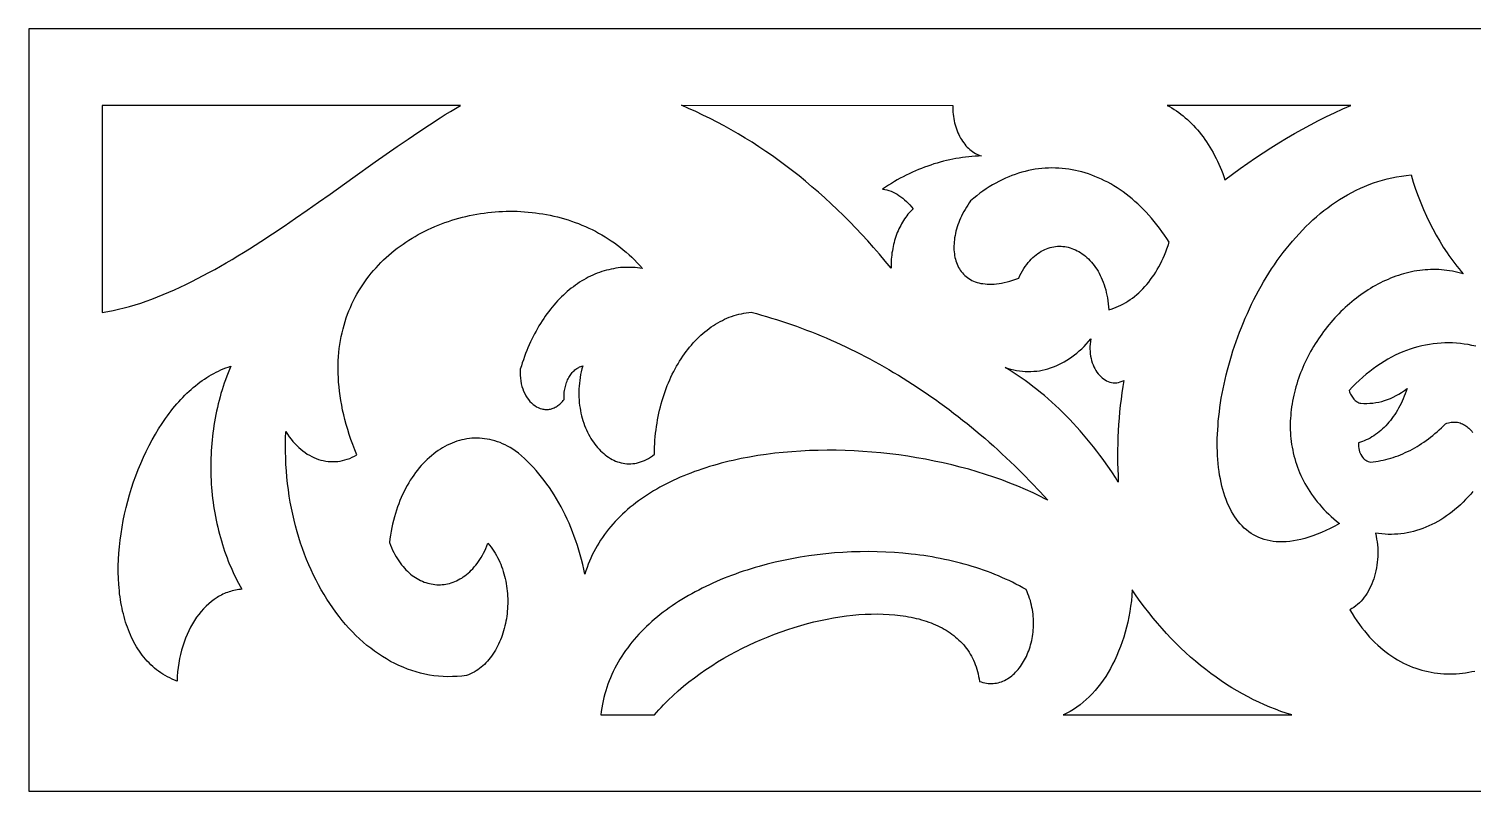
# Model space of a CAD drawing. Extents: x -220 to 220, y -60 to 60.
# Drawn here: x -220 to 7.3, y -60 to 60 of the extents above; entities that cross this region are included whole.
import ezdxf

# ---------------------------------------------------------------- set-up
doc = ezdxf.new("R2010")
doc.units = 0
doc.layers.add('LAYER_1', color=18, linetype='CONTINUOUS')

msp = doc.modelspace()

# ---------------------------------------------------------------- linework, layer by layer
at = {"layer": 'LAYER_1'}
for points in [[(-220, -60), (220, -60), (220, 60), (-220, 60)], [(-208.44, 15.35), (-207.58, 15.49), (-206.73, 15.66), (-205.86, 15.85), (-205, 16.07), (-204.13, 16.3), (-203.25, 16.56), (-202.38, 16.84), (-201.5, 17.14), (-200.61, 17.46), (-199.73, 17.8), (-198.84, 18.16), (-197.94, 18.54), (-197.05, 18.93), (-196.15, 19.35), (-195.25, 19.77), (-194.35, 20.22), (-193.45, 20.68), (-192.55, 21.15), (-191.64, 21.64), (-190.73, 22.14), (-189.82, 22.65), (-188.91, 23.18), (-188, 23.71), (-187.09, 24.26), (-186.18, 24.82), (-185.27, 25.39), (-183.45, 26.55), (-181.62, 27.74), (-179.8, 28.96), (-177.98, 30.2), (-176.17, 31.45), (-174.36, 32.72), (-172.56, 33.99), (-168.98, 36.54), (-165.45, 39.05), (-163.71, 40.28), (-161.98, 41.48), (-160.27, 42.66), (-158.57, 43.81), (-156.89, 44.92), (-155.24, 45.98), (-154.42, 46.5), (-153.6, 47), (-152.79, 47.49), (-151.99, 47.96), (-208.44, 47.96)], [(-117.23, 47.97), (-74.48, 47.96), (-74.48, 47.6), (-74.47, 47.25), (-74.45, 46.9), (-74.42, 46.55), (-74.38, 46.2), (-74.32, 45.87), (-74.26, 45.53), (-74.18, 45.2), (-74.1, 44.88), (-74.01, 44.56), (-73.9, 44.25), (-73.79, 43.95), (-73.67, 43.66), (-73.54, 43.37), (-73.4, 43.09), (-73.25, 42.82), (-73.1, 42.56), (-72.93, 42.31), (-72.76, 42.06), (-72.58, 41.83), (-72.4, 41.61), (-72.2, 41.4), (-72.01, 41.2), (-71.8, 41.01), (-71.59, 40.84), (-71.37, 40.67), (-71.14, 40.53), (-70.91, 40.39), (-70.67, 40.27), (-70.43, 40.16), (-70.19, 40.07), (-69.93, 39.99), (-70.44, 39.97), (-70.95, 39.94), (-71.45, 39.91), (-71.96, 39.86), (-72.46, 39.8), (-72.96, 39.74), (-73.46, 39.66), (-73.97, 39.58), (-74.47, 39.49), (-74.96, 39.38), (-75.46, 39.27), (-75.96, 39.15), (-76.45, 39.02), (-76.95, 38.88), (-77.44, 38.73), (-77.93, 38.57), (-78.42, 38.4), (-78.91, 38.22), (-79.39, 38.04), (-79.88, 37.84), (-80.36, 37.64), (-80.84, 37.42), (-81.32, 37.2), (-81.8, 36.97), (-82.27, 36.73), (-82.74, 36.48), (-83.21, 36.22), (-83.68, 35.95), (-84.15, 35.67), (-84.61, 35.38), (-85.07, 35.09), (-85.53, 34.78), (-85.19, 34.72), (-84.86, 34.64), (-84.53, 34.54), (-84.2, 34.43), (-83.88, 34.29), (-83.57, 34.14), (-83.26, 33.96), (-82.95, 33.77), (-82.65, 33.57), (-82.36, 33.35), (-82.07, 33.11), (-81.79, 32.85), (-81.51, 32.58), (-81.25, 32.29), (-80.99, 31.98), (-80.74, 31.66), (-80.95, 31.46), (-81.15, 31.26), (-81.34, 31.04), (-81.53, 30.82), (-81.71, 30.59), (-81.89, 30.35), (-82.06, 30.1), (-82.22, 29.85), (-82.38, 29.59), (-82.53, 29.33), (-82.68, 29.06), (-82.82, 28.78), (-82.96, 28.5), (-83.08, 28.21), (-83.21, 27.92), (-83.32, 27.62), (-83.43, 27.31), (-83.53, 27.01), (-83.63, 26.69), (-83.71, 26.38), (-83.79, 26.06), (-83.87, 25.73), (-83.94, 25.4), (-83.99, 25.07), (-84.05, 24.74), (-84.09, 24.4), (-84.13, 24.06), (-84.16, 23.72), (-84.18, 23.38), (-84.2, 23.03), (-84.2, 22.68), (-84.2, 22.33), (-85.1, 23.43), (-86.01, 24.51), (-86.94, 25.57), (-87.87, 26.61), (-88.81, 27.63), (-89.76, 28.64), (-90.71, 29.63), (-91.68, 30.6), (-92.66, 31.55), (-93.64, 32.48), (-94.64, 33.39), (-95.64, 34.28), (-96.65, 35.15), (-97.67, 36.01), (-98.69, 36.84), (-99.73, 37.66), (-100.77, 38.46), (-101.82, 39.23), (-102.88, 39.99), (-103.94, 40.72), (-105.01, 41.44), (-106.09, 42.14), (-107.18, 42.81), (-108.27, 43.47), (-109.37, 44.1), (-110.47, 44.72), (-111.58, 45.31), (-112.7, 45.88), (-113.83, 46.44), (-114.95, 46.97), (-116.09, 47.48)], [(-40.7, 47.96), (-40.32, 47.76), (-39.96, 47.55), (-39.59, 47.32), (-39.23, 47.08), (-38.88, 46.83), (-38.53, 46.57), (-38.19, 46.3), (-37.85, 46.02), (-37.51, 45.72), (-37.18, 45.42), (-36.86, 45.1), (-36.54, 44.77), (-36.23, 44.43), (-35.93, 44.09), (-35.63, 43.73), (-35.33, 43.36), (-35.05, 42.98), (-34.77, 42.59), (-34.49, 42.2), (-34.23, 41.79), (-33.97, 41.37), (-33.71, 40.95), (-33.47, 40.52), (-33.23, 40.07), (-33, 39.62), (-32.78, 39.16), (-32.56, 38.7), (-32.35, 38.22), (-32.15, 37.74), (-31.96, 37.25), (-31.78, 36.75), (-31.6, 36.24), (-30.41, 37.13), (-29.22, 38.01), (-28.01, 38.86), (-26.8, 39.69), (-25.59, 40.49), (-24.36, 41.28), (-23.13, 42.05), (-21.89, 42.79), (-20.65, 43.51), (-19.4, 44.22), (-18.14, 44.89), (-16.88, 45.55), (-15.61, 46.19), (-14.34, 46.8), (-13.06, 47.39), (-11.77, 47.96)], [(-64.08, 20.75), (-63.89, 21.15), (-63.69, 21.54), (-63.49, 21.91), (-63.28, 22.26), (-63.06, 22.59), (-62.83, 22.9), (-62.6, 23.2), (-62.36, 23.48), (-62.11, 23.75), (-61.86, 23.99), (-61.61, 24.22), (-61.35, 24.44), (-61.08, 24.64), (-60.82, 24.82), (-60.55, 24.98), (-60.27, 25.13), (-59.99, 25.27), (-59.71, 25.38), (-59.43, 25.49), (-59.15, 25.57), (-58.86, 25.64), (-58.58, 25.7), (-58.29, 25.74), (-58, 25.77), (-57.71, 25.78), (-57.42, 25.77), (-57.13, 25.75), (-56.85, 25.72), (-56.56, 25.67), (-56.28, 25.61), (-55.99, 25.53), (-55.71, 25.44), (-55.44, 25.34), (-55.16, 25.22), (-54.89, 25.08), (-54.62, 24.94), (-54.36, 24.78), (-54.1, 24.61), (-53.84, 24.42), (-53.59, 24.22), (-53.34, 24.01), (-53.1, 23.78), (-52.87, 23.54), (-52.64, 23.29), (-52.42, 23.03), (-52.2, 22.75), (-52, 22.46), (-51.8, 22.16), (-51.6, 21.85), (-51.42, 21.53), (-51.25, 21.19), (-51.08, 20.84), (-50.92, 20.48), (-50.78, 20.11), (-50.64, 19.73), (-50.51, 19.33), (-50.39, 18.93), (-50.29, 18.51), (-50.19, 18.08), (-50.11, 17.64), (-50.04, 17.19), (-49.98, 16.73), (-49.94, 16.26), (-49.9, 15.78), (-49.51, 15.9), (-49.12, 16.03), (-48.73, 16.17), (-48.35, 16.33), (-47.98, 16.51), (-47.6, 16.7), (-47.24, 16.91), (-46.88, 17.13), (-46.52, 17.37), (-46.17, 17.62), (-45.83, 17.89), (-45.49, 18.17), (-45.16, 18.47), (-44.84, 18.78), (-44.52, 19.1), (-44.21, 19.43), (-43.91, 19.78), (-43.61, 20.14), (-43.32, 20.52), (-43.05, 20.9), (-42.77, 21.3), (-42.51, 21.71), (-42.26, 22.13), (-42.01, 22.56), (-41.78, 23.01), (-41.55, 23.46), (-41.33, 23.92), (-41.13, 24.4), (-40.93, 24.88), (-40.74, 25.38), (-40.56, 25.88), (-40.4, 26.4), (-40.77, 26.98), (-41.15, 27.55), (-41.54, 28.11), (-41.93, 28.65), (-42.34, 29.17), (-42.75, 29.69), (-43.16, 30.18), (-43.58, 30.66), (-44.01, 31.13), (-44.45, 31.58), (-44.89, 32.02), (-45.33, 32.45), (-45.79, 32.85), (-46.24, 33.25), (-46.71, 33.62), (-47.17, 33.99), (-47.65, 34.34), (-48.12, 34.67), (-48.6, 34.99), (-49.09, 35.29), (-49.58, 35.58), (-50.07, 35.85), (-50.57, 36.1), (-51.07, 36.35), (-51.57, 36.57), (-52.08, 36.78), (-52.59, 36.98), (-53.1, 37.16), (-53.61, 37.32), (-54.13, 37.47), (-54.65, 37.6), (-55.17, 37.72), (-55.69, 37.82), (-56.21, 37.91), (-56.74, 37.98), (-57.27, 38.03), (-57.79, 38.07), (-58.32, 38.09), (-58.85, 38.1), (-59.38, 38.09), (-59.91, 38.06), (-60.43, 38.02), (-60.96, 37.96), (-61.49, 37.89), (-62.02, 37.8), (-62.54, 37.69), (-63.07, 37.57), (-63.59, 37.43), (-64.12, 37.27), (-64.64, 37.1), (-65.16, 36.91), (-65.67, 36.71), (-66.19, 36.48), (-66.7, 36.25), (-67.21, 35.99), (-67.72, 35.72), (-68.22, 35.43), (-68.72, 35.13), (-69.22, 34.81), (-69.72, 34.47), (-70.21, 34.11), (-70.69, 33.74), (-71.18, 33.35), (-71.66, 32.95), (-71.89, 32.61), (-72.12, 32.27), (-72.34, 31.92), (-72.54, 31.58), (-72.73, 31.24), (-72.92, 30.89), (-73.09, 30.54), (-73.25, 30.2), (-73.4, 29.85), (-73.53, 29.51), (-73.66, 29.16), (-73.77, 28.82), (-73.88, 28.48), (-73.97, 28.14), (-74.05, 27.8), (-74.12, 27.46), (-74.18, 27.13), (-74.22, 26.8), (-74.26, 26.47), (-74.28, 26.15), (-74.3, 25.83), (-74.3, 25.52), (-74.29, 25.21), (-74.27, 24.91), (-74.23, 24.61), (-74.19, 24.31), (-74.13, 24.03), (-74.07, 23.75), (-73.99, 23.47), (-73.9, 23.21), (-73.8, 22.95), (-73.69, 22.7), (-73.57, 22.46), (-73.43, 22.22), (-73.29, 22), (-73.13, 21.78), (-72.96, 21.57), (-72.78, 21.38), (-72.59, 21.19), (-72.39, 21.01), (-72.17, 20.85), (-71.95, 20.69), (-71.71, 20.55), (-71.46, 20.41), (-71.2, 20.3), (-70.93, 20.19), (-70.65, 20.09), (-70.35, 20.01), (-70.05, 19.94), (-69.73, 19.89), (-69.4, 19.85), (-69.06, 19.82), (-68.71, 19.81), (-68.34, 19.81), (-67.97, 19.83), (-67.58, 19.87), (-67.19, 19.92), (-66.78, 19.99), (-66.36, 20.07), (-65.93, 20.17), (-65.48, 20.29), (-65.03, 20.43), (-64.56, 20.58)], [(-13.57, -17.87), (-14.31, -18.28), (-15.02, -18.64), (-15.73, -18.98), (-16.42, -19.29), (-17.09, -19.57), (-17.75, -19.82), (-18.39, -20.03), (-19.02, -20.22), (-19.63, -20.38), (-20.23, -20.51), (-20.82, -20.62), (-21.39, -20.7), (-21.94, -20.75), (-22.48, -20.77), (-23.01, -20.77), (-23.52, -20.74), (-24.02, -20.69), (-24.5, -20.61), (-24.97, -20.51), (-25.42, -20.38), (-25.87, -20.24), (-26.29, -20.06), (-26.7, -19.87), (-27.1, -19.66), (-27.49, -19.42), (-27.86, -19.16), (-28.22, -18.88), (-28.56, -18.58), (-28.89, -18.26), (-29.2, -17.93), (-29.51, -17.57), (-29.79, -17.2), (-30.07, -16.8), (-30.33, -16.39), (-30.58, -15.96), (-30.81, -15.52), (-31.03, -15.06), (-31.24, -14.58), (-31.44, -14.09), (-31.62, -13.59), (-31.79, -13.06), (-31.94, -12.53), (-32.09, -11.98), (-32.22, -11.42), (-32.33, -10.85), (-32.44, -10.26), (-32.53, -9.66), (-32.61, -9.05), (-32.67, -8.43), (-32.73, -7.8), (-32.77, -7.16), (-32.8, -6.51), (-32.81, -5.85), (-32.81, -5.19), (-32.81, -4.51), (-32.78, -3.83), (-32.75, -3.14), (-32.7, -2.44), (-32.65, -1.74), (-32.58, -1.03), (-32.49, -0.31), (-32.4, 0.41), (-32.29, 1.14), (-32.18, 1.87), (-32.05, 2.6), (-31.9, 3.34), (-31.75, 4.08), (-31.59, 4.82), (-31.41, 5.56), (-31.22, 6.31), (-31.02, 7.05), (-30.81, 7.8), (-30.59, 8.55), (-30.35, 9.29), (-30.11, 10.04), (-29.85, 10.79), (-29.58, 11.53), (-29.31, 12.27), (-29.02, 13.01), (-28.71, 13.75), (-28.4, 14.48), (-28.08, 15.21), (-27.75, 15.94), (-27.4, 16.66), (-27.04, 17.37), (-26.68, 18.08), (-26.3, 18.78), (-25.91, 19.48), (-25.52, 20.17), (-25.11, 20.86), (-24.69, 21.53), (-24.26, 22.2), (-23.82, 22.86), (-23.37, 23.51), (-22.91, 24.14), (-22.44, 24.77), (-21.96, 25.39), (-21.46, 26), (-20.96, 26.6), (-20.45, 27.18), (-19.93, 27.76), (-19.4, 28.32), (-18.86, 28.87), (-18.31, 29.4), (-17.75, 29.92), (-17.18, 30.42), (-16.6, 30.92), (-16.01, 31.39), (-15.41, 31.85), (-14.8, 32.29), (-14.19, 32.72), (-13.56, 33.13), (-12.92, 33.52), (-12.28, 33.9), (-11.62, 34.25), (-10.96, 34.59), (-10.28, 34.91), (-9.6, 35.2), (-8.91, 35.48), (-8.21, 35.74), (-7.5, 35.97), (-6.78, 36.19), (-6.06, 36.38), (-5.32, 36.55), (-4.58, 36.7), (-3.82, 36.82), (-3.06, 36.92), (-2.29, 37), (-1.94, 35.87), (-1.57, 34.76), (-1.18, 33.67), (-0.76, 32.6), (-0.32, 31.54), (0.15, 30.51), (0.63, 29.5), (1.14, 28.51), (1.67, 27.54), (2.22, 26.59), (2.79, 25.66), (3.37, 24.76), (3.68, 24.32), (3.98, 23.89), (4.29, 23.46), (4.61, 23.04), (4.93, 22.62), (5.26, 22.21), (5.59, 21.81), (5.92, 21.42), (5.5, 21.54), (5.07, 21.65), (4.64, 21.75), (4.21, 21.84), (3.78, 21.92), (3.35, 21.98), (2.92, 22.03), (2.49, 22.07), (2.06, 22.1), (1.63, 22.12), (1.2, 22.12), (0.78, 22.11), (0.35, 22.09), (-0.08, 22.07), (-0.51, 22.03), (-0.93, 21.97), (-1.36, 21.91), (-1.78, 21.84), (-2.2, 21.76), (-2.62, 21.66), (-3.04, 21.56), (-3.46, 21.45), (-3.87, 21.33), (-4.29, 21.19), (-4.7, 21.05), (-5.11, 20.9), (-5.52, 20.74), (-5.92, 20.57), (-6.32, 20.39), (-6.72, 20.21), (-7.12, 20.01), (-7.51, 19.81), (-7.9, 19.59), (-8.29, 19.37), (-8.68, 19.14), (-9.06, 18.9), (-9.44, 18.66), (-9.81, 18.41), (-10.18, 18.15), (-10.55, 17.88), (-10.91, 17.6), (-11.27, 17.32), (-11.62, 17.03), (-11.97, 16.74), (-12.32, 16.44), (-12.66, 16.13), (-12.99, 15.81), (-13.33, 15.49), (-13.65, 15.16), (-13.97, 14.83), (-14.29, 14.49), (-14.6, 14.14), (-14.91, 13.79), (-15.21, 13.44), (-15.5, 13.08), (-15.79, 12.71), (-16.07, 12.34), (-16.35, 11.96), (-16.62, 11.58), (-16.88, 11.2), (-17.14, 10.81), (-17.39, 10.41), (-17.64, 10.02), (-17.88, 9.61), (-18.11, 9.21), (-18.33, 8.8), (-18.55, 8.38), (-18.76, 7.97), (-18.96, 7.55), (-19.16, 7.13), (-19.34, 6.7), (-19.52, 6.27), (-19.7, 5.84), (-19.86, 5.41), (-20.02, 4.97), (-20.16, 4.53), (-20.3, 4.09), (-20.43, 3.65), (-20.56, 3.2), (-20.67, 2.76), (-20.78, 2.31), (-20.87, 1.86), (-20.96, 1.41), (-21.04, 0.96), (-21.11, 0.5), (-21.16, 0.05), (-21.21, -0.4), (-21.25, -0.86), (-21.28, -1.31), (-21.31, -1.77), (-21.32, -2.23), (-21.32, -2.68), (-21.31, -3.14), (-21.29, -3.59), (-21.26, -4.05), (-21.21, -4.5), (-21.16, -4.95), (-21.1, -5.41), (-21.03, -5.86), (-20.94, -6.31), (-20.84, -6.76), (-20.74, -7.2), (-20.62, -7.65), (-20.49, -8.09), (-20.35, -8.54), (-20.19, -8.98), (-20.03, -9.42), (-19.85, -9.85), (-19.66, -10.29), (-19.45, -10.72), (-19.24, -11.15), (-19.01, -11.57), (-18.77, -11.99), (-18.52, -12.41), (-18.25, -12.83), (-17.98, -13.24), (-17.68, -13.65), (-17.38, -14.06), (-17.06, -14.46), (-16.73, -14.85), (-16.38, -15.25), (-16.02, -15.64), (-15.65, -16.02), (-15.26, -16.4), (-14.86, -16.78), (-14.45, -17.15), (-14.02, -17.51)], [(-179.53, -3.41), (-179.26, -3.82), (-178.99, -4.22), (-178.7, -4.59), (-178.41, -4.95), (-178.11, -5.28), (-177.8, -5.6), (-177.48, -5.91), (-177.16, -6.19), (-176.83, -6.45), (-176.49, -6.7), (-176.15, -6.93), (-175.8, -7.13), (-175.45, -7.32), (-175.09, -7.49), (-174.73, -7.64), (-174.36, -7.77), (-173.99, -7.88), (-173.62, -7.97), (-173.24, -8.04), (-172.87, -8.09), (-172.49, -8.12), (-172.11, -8.13), (-171.73, -8.12), (-171.35, -8.09), (-170.97, -8.04), (-170.59, -7.96), (-170.21, -7.87), (-169.84, -7.75), (-169.46, -7.61), (-169.09, -7.45), (-168.72, -7.27), (-168.35, -7.07), (-168.68, -6.25), (-168.98, -5.44), (-169.27, -4.64), (-169.54, -3.85), (-169.78, -3.06), (-170.01, -2.29), (-170.22, -1.52), (-170.41, -0.75), (-170.58, 0), (-170.73, 0.75), (-170.86, 1.49), (-170.97, 2.22), (-171.07, 2.94), (-171.15, 3.65), (-171.21, 4.36), (-171.25, 5.05), (-171.28, 5.74), (-171.29, 6.42), (-171.28, 7.1), (-171.26, 7.76), (-171.22, 8.42), (-171.17, 9.06), (-171.1, 9.7), (-171.01, 10.33), (-170.91, 10.96), (-170.79, 11.57), (-170.66, 12.17), (-170.52, 12.77), (-170.36, 13.36), (-170.18, 13.94), (-170, 14.51), (-169.8, 15.07), (-169.58, 15.62), (-169.36, 16.16), (-169.12, 16.7), (-168.86, 17.22), (-168.6, 17.74), (-168.32, 18.25), (-168.03, 18.75), (-167.73, 19.23), (-167.42, 19.72), (-167.1, 20.19), (-166.76, 20.65), (-166.42, 21.1), (-166.06, 21.54), (-165.7, 21.98), (-165.32, 22.4), (-164.94, 22.82), (-164.54, 23.22), (-164.14, 23.62), (-163.73, 24.01), (-163.31, 24.38), (-162.88, 24.75), (-162.44, 25.11), (-161.99, 25.46), (-161.54, 25.8), (-161.07, 26.13), (-160.6, 26.44), (-160.13, 26.75), (-159.64, 27.05), (-159.15, 27.34), (-158.66, 27.62), (-158.15, 27.89), (-157.65, 28.15), (-157.13, 28.4), (-156.61, 28.64), (-156.08, 28.87), (-155.55, 29.09), (-155.02, 29.3), (-154.48, 29.5), (-153.93, 29.69), (-153.39, 29.87), (-152.83, 30.03), (-152.28, 30.19), (-151.72, 30.34), (-151.15, 30.48), (-150.59, 30.6), (-150.02, 30.72), (-149.45, 30.82), (-148.88, 30.92), (-148.3, 31), (-147.73, 31.08), (-147.15, 31.14), (-146.57, 31.19), (-145.99, 31.23), (-145.41, 31.26), (-144.82, 31.28), (-144.24, 31.29), (-143.66, 31.29), (-143.08, 31.28), (-142.5, 31.25), (-141.91, 31.22), (-141.33, 31.17), (-140.75, 31.11), (-140.18, 31.04), (-139.6, 30.96), (-139.02, 30.87), (-138.45, 30.77), (-137.88, 30.66), (-137.31, 30.53), (-136.75, 30.4), (-136.18, 30.25), (-135.63, 30.09), (-135.07, 29.92), (-134.52, 29.74), (-133.97, 29.54), (-133.42, 29.34), (-132.88, 29.12), (-132.35, 28.89), (-131.82, 28.65), (-131.29, 28.4), (-130.77, 28.14), (-130.26, 27.86), (-129.75, 27.57), (-129.25, 27.27), (-128.75, 26.96), (-128.26, 26.64), (-127.78, 26.3), (-127.3, 25.96), (-126.83, 25.6), (-126.37, 25.23), (-125.92, 24.84), (-125.47, 24.45), (-125.03, 24.04), (-124.6, 23.62), (-124.18, 23.18), (-123.77, 22.74), (-123.36, 22.28), (-123.75, 22.34), (-124.13, 22.39), (-124.52, 22.42), (-124.9, 22.45), (-125.28, 22.46), (-125.66, 22.46), (-126.04, 22.46), (-126.42, 22.44), (-126.8, 22.41), (-127.17, 22.36), (-127.55, 22.31), (-127.92, 22.25), (-128.29, 22.18), (-128.66, 22.09), (-129.03, 22), (-129.39, 21.9), (-129.76, 21.78), (-130.12, 21.66), (-130.48, 21.52), (-130.83, 21.38), (-131.19, 21.23), (-131.54, 21.06), (-131.88, 20.89), (-132.23, 20.7), (-132.57, 20.51), (-132.91, 20.31), (-133.25, 20.1), (-133.58, 19.88), (-133.91, 19.65), (-134.24, 19.41), (-134.56, 19.16), (-134.88, 18.9), (-135.2, 18.64), (-135.51, 18.36), (-135.81, 18.08), (-136.12, 17.79), (-136.42, 17.49), (-136.71, 17.18), (-137, 16.86), (-137.29, 16.53), (-137.57, 16.2), (-137.85, 15.86), (-138.12, 15.51), (-138.39, 15.15), (-138.66, 14.78), (-138.91, 14.41), (-139.17, 14.03), (-139.41, 13.64), (-139.66, 13.24), (-139.89, 12.84), (-140.12, 12.43), (-140.35, 12.01), (-140.57, 11.58), (-140.78, 11.15), (-140.99, 10.71), (-141.2, 10.26), (-141.39, 9.81), (-141.58, 9.35), (-141.77, 8.88), (-141.94, 8.4), (-142.11, 7.92), (-142.28, 7.44), (-142.43, 6.94), (-142.59, 6.44), (-142.61, 5.95), (-142.6, 5.48), (-142.57, 5.01), (-142.52, 4.57), (-142.44, 4.14), (-142.33, 3.72), (-142.21, 3.32), (-142.07, 2.95), (-141.9, 2.59), (-141.72, 2.25), (-141.52, 1.93), (-141.31, 1.64), (-141.08, 1.36), (-140.84, 1.12), (-140.59, 0.89), (-140.33, 0.69), (-140.06, 0.52), (-139.78, 0.37), (-139.49, 0.26), (-139.2, 0.17), (-139.05, 0.13), (-138.9, 0.11), (-138.75, 0.09), (-138.6, 0.08), (-138.45, 0.07), (-138.3, 0.08), (-138.15, 0.09), (-138, 0.11), (-137.85, 0.14), (-137.7, 0.18), (-137.55, 0.23), (-137.4, 0.28), (-137.25, 0.35), (-137.1, 0.42), (-136.95, 0.5), (-136.81, 0.59), (-136.66, 0.69), (-136.52, 0.8), (-136.38, 0.91), (-136.24, 1.04), (-136.1, 1.18), (-135.96, 1.32), (-135.83, 1.48), (-135.7, 1.65), (-135.71, 1.89), (-135.71, 2.12), (-135.7, 2.36), (-135.69, 2.59), (-135.67, 2.82), (-135.64, 3.05), (-135.6, 3.28), (-135.55, 3.5), (-135.5, 3.71), (-135.44, 3.93), (-135.38, 4.14), (-135.31, 4.34), (-135.23, 4.54), (-135.15, 4.73), (-135.06, 4.92), (-134.96, 5.1), (-134.86, 5.27), (-134.75, 5.44), (-134.64, 5.6), (-134.52, 5.76), (-134.4, 5.9), (-134.27, 6.04), (-134.13, 6.18), (-134, 6.3), (-133.86, 6.41), (-133.71, 6.52), (-133.56, 6.61), (-133.4, 6.7), (-133.25, 6.78), (-133.08, 6.84), (-132.92, 6.9), (-132.75, 6.95), (-132.88, 6.49), (-132.99, 6.03), (-133.09, 5.57), (-133.17, 5.12), (-133.24, 4.66), (-133.29, 4.21), (-133.33, 3.77), (-133.36, 3.32), (-133.37, 2.88), (-133.37, 2.44), (-133.36, 2.01), (-133.34, 1.58), (-133.3, 1.15), (-133.25, 0.73), (-133.19, 0.31), (-133.12, -0.1), (-133.04, -0.5), (-132.95, -0.9), (-132.84, -1.29), (-132.73, -1.67), (-132.6, -2.05), (-132.47, -2.42), (-132.33, -2.79), (-132.17, -3.14), (-132.01, -3.49), (-131.84, -3.82), (-131.66, -4.15), (-131.48, -4.47), (-131.28, -4.78), (-131.08, -5.08), (-130.87, -5.37), (-130.65, -5.64), (-130.43, -5.91), (-130.19, -6.17), (-129.96, -6.41), (-129.71, -6.64), (-129.46, -6.86), (-129.21, -7.07), (-128.95, -7.26), (-128.68, -7.45), (-128.41, -7.61), (-128.14, -7.77), (-127.86, -7.91), (-127.58, -8.03), (-127.29, -8.14), (-127, -8.23), (-126.7, -8.31), (-126.41, -8.38), (-126.11, -8.42), (-125.81, -8.45), (-125.5, -8.47), (-125.2, -8.46), (-124.89, -8.44), (-124.58, -8.4), (-124.27, -8.35), (-123.96, -8.27), (-123.65, -8.18), (-123.34, -8.06), (-123.02, -7.93), (-122.71, -7.78), (-122.4, -7.61), (-122.09, -7.41), (-121.78, -7.2), (-121.47, -6.96), (-121.46, -6.41), (-121.45, -5.85), (-121.42, -5.3), (-121.38, -4.75), (-121.34, -4.21), (-121.28, -3.67), (-121.22, -3.13), (-121.15, -2.6), (-121.06, -2.08), (-120.97, -1.55), (-120.88, -1.04), (-120.77, -0.52), (-120.65, -0.02), (-120.53, 0.49), (-120.4, 0.98), (-120.26, 1.48), (-120.11, 1.96), (-119.95, 2.44), (-119.79, 2.91), (-119.62, 3.38), (-119.44, 3.84), (-119.25, 4.3), (-119.06, 4.75), (-118.86, 5.19), (-118.65, 5.62), (-118.43, 6.05), (-118.21, 6.47), (-117.98, 6.88), (-117.75, 7.29), (-117.51, 7.68), (-117.26, 8.07), (-117.01, 8.45), (-116.75, 8.82), (-116.48, 9.19), (-116.21, 9.54), (-115.93, 9.89), (-115.65, 10.23), (-115.36, 10.56), (-115.06, 10.88), (-114.76, 11.19), (-114.45, 11.49), (-114.14, 11.78), (-113.83, 12.06), (-113.51, 12.33), (-113.18, 12.59), (-112.85, 12.84), (-112.51, 13.08), (-112.17, 13.31), (-111.83, 13.52), (-111.48, 13.73), (-111.13, 13.93), (-110.77, 14.11), (-110.41, 14.28), (-110.05, 14.45), (-109.68, 14.59), (-109.31, 14.73), (-108.93, 14.86), (-108.55, 14.97), (-108.17, 15.07), (-107.78, 15.16), (-107.4, 15.23), (-107, 15.29), (-106.61, 15.34), (-106.21, 15.38), (-105.41, 15.17), (-104.62, 14.95), (-103.82, 14.72), (-103.03, 14.48), (-102.23, 14.24), (-101.44, 13.98), (-100.66, 13.72), (-99.87, 13.45), (-99.08, 13.18), (-98.3, 12.89), (-97.52, 12.59), (-96.74, 12.29), (-95.96, 11.98), (-95.18, 11.66), (-94.41, 11.34), (-93.64, 11), (-92.87, 10.66), (-92.1, 10.31), (-91.33, 9.95), (-90.57, 9.58), (-89.8, 9.21), (-89.04, 8.82), (-88.29, 8.43), (-87.53, 8.03), (-86.78, 7.63), (-86.03, 7.21), (-85.28, 6.79), (-84.53, 6.36), (-83.79, 5.92), (-83.05, 5.47), (-82.31, 5.02), (-81.57, 4.56), (-80.84, 4.09), (-80.1, 3.61), (-79.38, 3.13), (-78.65, 2.63), (-77.92, 2.13), (-77.2, 1.63), (-76.49, 1.11), (-75.77, 0.59), (-75.06, 0.06), (-74.35, -0.48), (-73.64, -1.03), (-72.93, -1.58), (-72.23, -2.14), (-71.53, -2.71), (-70.84, -3.29), (-70.14, -3.87), (-69.45, -4.46), (-68.77, -5.06), (-68.08, -5.66), (-67.4, -6.28), (-66.73, -6.9), (-66.05, -7.53), (-65.38, -8.16), (-64.71, -8.8), (-63.39, -10.11), (-62.07, -11.44), (-60.77, -12.81), (-59.49, -14.2), (-60.06, -13.91), (-60.64, -13.62), (-61.81, -13.06), (-63.01, -12.52), (-64.23, -12), (-65.47, -11.5), (-66.73, -11.02), (-68.01, -10.57), (-69.31, -10.14), (-70.62, -9.73), (-71.95, -9.34), (-73.29, -8.98), (-74.64, -8.64), (-76.01, -8.32), (-77.39, -8.03), (-78.77, -7.75), (-80.17, -7.51), (-81.57, -7.28), (-82.97, -7.08), (-84.38, -6.9), (-85.79, -6.75), (-87.21, -6.62), (-88.62, -6.51), (-90.03, -6.43), (-91.45, -6.37), (-92.85, -6.34), (-94.26, -6.33), (-95.66, -6.35), (-97.05, -6.39), (-98.43, -6.46), (-99.81, -6.56), (-101.17, -6.67), (-102.52, -6.82), (-103.86, -6.99), (-105.19, -7.18), (-106.5, -7.41), (-107.8, -7.65), (-109.07, -7.93), (-109.7, -8.08), (-110.33, -8.23), (-110.95, -8.39), (-111.57, -8.56), (-112.18, -8.73), (-112.78, -8.91), (-113.38, -9.1), (-113.98, -9.29), (-114.56, -9.5), (-115.15, -9.7), (-115.72, -9.92), (-116.29, -10.14), (-116.85, -10.37), (-117.41, -10.6), (-117.96, -10.84), (-118.5, -11.09), (-119.04, -11.35), (-119.56, -11.61), (-120.08, -11.88), (-120.6, -12.16), (-121.1, -12.44), (-121.6, -12.73), (-122.09, -13.03), (-122.57, -13.33), (-123.04, -13.65), (-123.51, -13.97), (-123.96, -14.29), (-124.41, -14.62), (-124.84, -14.96), (-125.27, -15.31), (-125.69, -15.67), (-126.1, -16.03), (-126.5, -16.4), (-126.89, -16.77), (-127.27, -17.16), (-127.64, -17.55), (-128, -17.95), (-128.35, -18.35), (-128.69, -18.76), (-129.02, -19.18), (-129.34, -19.61), (-129.65, -20.05), (-129.94, -20.49), (-130.23, -20.94), (-130.5, -21.39), (-130.76, -21.86), (-131.01, -22.33), (-131.25, -22.81), (-131.48, -23.3), (-131.69, -23.79), (-131.89, -24.29), (-132.08, -24.8), (-132.26, -25.32), (-132.43, -25.84), (-132.59, -25.07), (-132.76, -24.31), (-132.95, -23.55), (-133.15, -22.8), (-133.37, -22.07), (-133.59, -21.34), (-133.83, -20.62), (-134.09, -19.9), (-134.35, -19.2), (-134.63, -18.51), (-134.91, -17.83), (-135.21, -17.16), (-135.52, -16.5), (-135.85, -15.85), (-136.18, -15.22), (-136.52, -14.59), (-136.88, -13.98), (-137.24, -13.38), (-137.62, -12.79), (-138.01, -12.21), (-138.4, -11.65), (-138.81, -11.1), (-139.23, -10.57), (-139.65, -10.05), (-140.09, -9.54), (-140.54, -9.05), (-140.99, -8.57), (-141.45, -8.11), (-141.93, -7.66), (-142.41, -7.23), (-142.9, -6.82), (-143.4, -6.42), (-143.79, -6.16), (-144.19, -5.92), (-144.59, -5.7), (-144.99, -5.5), (-145.39, -5.31), (-145.79, -5.14), (-146.19, -5), (-146.6, -4.86), (-147, -4.75), (-147.41, -4.66), (-147.81, -4.58), (-148.21, -4.52), (-148.62, -4.47), (-149.02, -4.45), (-149.42, -4.44), (-149.82, -4.44), (-150.22, -4.46), (-150.62, -4.5), (-151.02, -4.56), (-151.41, -4.63), (-151.8, -4.72), (-152.19, -4.82), (-152.58, -4.93), (-152.96, -5.07), (-153.34, -5.21), (-153.72, -5.38), (-154.09, -5.55), (-154.46, -5.74), (-154.83, -5.95), (-155.19, -6.17), (-155.54, -6.4), (-155.9, -6.65), (-156.24, -6.91), (-156.58, -7.19), (-156.92, -7.47), (-157.25, -7.78), (-157.57, -8.09), (-157.89, -8.42), (-158.2, -8.76), (-158.5, -9.11), (-158.8, -9.47), (-159.09, -9.85), (-159.37, -10.24), (-159.65, -10.64), (-159.92, -11.05), (-160.17, -11.48), (-160.43, -11.91), (-160.67, -12.36), (-160.9, -12.81), (-161.13, -13.28), (-161.34, -13.76), (-161.55, -14.25), (-161.74, -14.75), (-161.93, -15.26), (-162.11, -15.78), (-162.27, -16.31), (-162.43, -16.84), (-162.57, -17.39), (-162.7, -17.95), (-162.83, -18.52), (-162.94, -19.09), (-163.03, -19.68), (-163.12, -20.27), (-163.2, -20.87), (-163.04, -21.28), (-162.88, -21.67), (-162.7, -22.05), (-162.52, -22.42), (-162.34, -22.77), (-162.14, -23.11), (-161.94, -23.44), (-161.73, -23.76), (-161.52, -24.06), (-161.3, -24.35), (-161.07, -24.63), (-160.84, -24.9), (-160.61, -25.15), (-160.37, -25.39), (-160.12, -25.61), (-159.87, -25.83), (-159.61, -26.03), (-159.36, -26.22), (-159.09, -26.39), (-158.83, -26.55), (-158.56, -26.7), (-158.29, -26.84), (-158.01, -26.97), (-157.74, -27.08), (-157.46, -27.17), (-157.18, -27.26), (-156.89, -27.33), (-156.61, -27.39), (-156.32, -27.44), (-156.04, -27.47), (-155.75, -27.5), (-155.47, -27.5), (-155.18, -27.5), (-154.89, -27.48), (-154.61, -27.45), (-154.32, -27.41), (-154.04, -27.35), (-153.75, -27.29), (-153.47, -27.2), (-153.19, -27.11), (-152.92, -27), (-152.64, -26.88), (-152.37, -26.75), (-152.1, -26.6), (-151.83, -26.45), (-151.57, -26.27), (-151.31, -26.09), (-151.05, -25.89), (-150.8, -25.68), (-150.55, -25.46), (-150.31, -25.22), (-150.07, -24.98), (-149.84, -24.71), (-149.61, -24.44), (-149.39, -24.15), (-149.17, -23.85), (-148.96, -23.54), (-148.76, -23.21), (-148.56, -22.87), (-148.37, -22.52), (-148.19, -22.16), (-148.01, -21.78), (-147.85, -21.39), (-147.69, -20.99), (-147.44, -21.28), (-147.2, -21.59), (-146.97, -21.9), (-146.76, -22.22), (-146.55, -22.55), (-146.36, -22.89), (-146.17, -23.23), (-146, -23.58), (-145.83, -23.93), (-145.68, -24.29), (-145.54, -24.66), (-145.4, -25.02), (-145.28, -25.4), (-145.17, -25.78), (-145.06, -26.16), (-144.97, -26.54), (-144.89, -26.93), (-144.81, -27.32), (-144.75, -27.71), (-144.7, -28.11), (-144.65, -28.5), (-144.62, -28.9), (-144.59, -29.3), (-144.58, -29.7), (-144.57, -30.1), (-144.58, -30.49), (-144.59, -30.89), (-144.61, -31.29), (-144.64, -31.68), (-144.68, -32.08), (-144.73, -32.47), (-144.79, -32.86), (-144.86, -33.24), (-144.93, -33.62), (-145.02, -34), (-145.11, -34.38), (-145.22, -34.75), (-145.33, -35.11), (-145.45, -35.48), (-145.58, -35.83), (-145.71, -36.18), (-145.86, -36.52), (-146.01, -36.86), (-146.17, -37.19), (-146.34, -37.52), (-146.52, -37.83), (-146.71, -38.14), (-146.9, -38.44), (-147.11, -38.73), (-147.32, -39.01), (-147.54, -39.28), (-147.76, -39.54), (-148, -39.8), (-148.24, -40.04), (-148.49, -40.27), (-148.75, -40.49), (-149.01, -40.7), (-149.28, -40.89), (-149.56, -41.08), (-149.85, -41.25), (-150.14, -41.4), (-150.44, -41.55), (-150.75, -41.68), (-151.07, -41.8), (-151.81, -41.89), (-152.55, -41.95), (-153.29, -41.98), (-154.02, -41.99), (-154.75, -41.96), (-155.47, -41.91), (-156.19, -41.83), (-156.9, -41.72), (-157.61, -41.58), (-158.31, -41.42), (-159, -41.23), (-159.69, -41.02), (-160.37, -40.78), (-161.05, -40.51), (-161.71, -40.22), (-162.37, -39.91), (-163.02, -39.57), (-163.66, -39.2), (-164.3, -38.82), (-164.92, -38.41), (-165.54, -37.98), (-166.15, -37.52), (-166.75, -37.05), (-167.33, -36.55), (-167.91, -36.03), (-168.48, -35.49), (-169.03, -34.93), (-169.58, -34.36), (-170.11, -33.76), (-170.64, -33.14), (-171.15, -32.5), (-171.65, -31.85), (-172.13, -31.17), (-172.6, -30.48), (-173.07, -29.78), (-173.51, -29.05), (-173.95, -28.31), (-174.37, -27.55), (-174.77, -26.78), (-175.16, -25.99), (-175.54, -25.18), (-175.9, -24.37), (-176.25, -23.53), (-176.58, -22.69), (-176.9, -21.83), (-177.2, -20.95), (-177.48, -20.07), (-177.75, -19.17), (-178, -18.26), (-178.23, -17.34), (-178.44, -16.4), (-178.64, -15.46), (-178.82, -14.5), (-178.98, -13.54), (-179.13, -12.56), (-179.25, -11.58), (-179.35, -10.59), (-179.44, -9.58), (-179.51, -8.57), (-179.55, -7.56), (-179.58, -6.53), (-179.58, -5.5), (-179.57, -4.46)], [(-52.73, 11.19), (-52.8, 10.79), (-52.84, 10.39), (-52.87, 10), (-52.87, 9.61), (-52.85, 9.23), (-52.81, 8.86), (-52.76, 8.49), (-52.69, 8.13), (-52.6, 7.79), (-52.5, 7.45), (-52.38, 7.13), (-52.24, 6.82), (-52.09, 6.52), (-51.93, 6.23), (-51.76, 5.97), (-51.57, 5.71), (-51.37, 5.48), (-51.16, 5.26), (-50.95, 5.07), (-50.72, 4.89), (-50.48, 4.73), (-50.24, 4.6), (-49.99, 4.49), (-49.74, 4.4), (-49.47, 4.34), (-49.21, 4.3), (-48.94, 4.29), (-48.66, 4.3), (-48.38, 4.35), (-48.11, 4.42), (-47.82, 4.53), (-47.54, 4.66), (-47.7, 3.68), (-47.84, 2.69), (-47.97, 1.7), (-48.09, 0.71), (-48.19, -0.29), (-48.28, -1.29), (-48.35, -2.29), (-48.42, -3.29), (-48.46, -4.29), (-48.5, -5.3), (-48.51, -6.31), (-48.52, -7.31), (-48.51, -8.32), (-48.49, -9.33), (-48.45, -10.33), (-48.4, -11.34), (-48.87, -10.61), (-49.34, -9.9), (-49.81, -9.19), (-50.3, -8.49), (-50.79, -7.81), (-51.29, -7.13), (-51.79, -6.47), (-52.3, -5.81), (-52.81, -5.16), (-53.34, -4.53), (-53.87, -3.9), (-54.4, -3.29), (-54.94, -2.68), (-55.49, -2.09), (-56.04, -1.5), (-56.6, -0.93), (-57.16, -0.37), (-57.73, 0.18), (-58.3, 0.72), (-58.88, 1.25), (-59.46, 1.77), (-60.05, 2.27), (-60.65, 2.77), (-61.25, 3.25), (-61.85, 3.72), (-62.46, 4.18), (-63.08, 4.63), (-63.7, 5.07), (-64.32, 5.49), (-64.95, 5.91), (-65.58, 6.31), (-66.22, 6.7), (-65.77, 6.55), (-65.32, 6.42), (-64.87, 6.31), (-64.42, 6.22), (-63.96, 6.15), (-63.51, 6.1), (-63.06, 6.07), (-62.61, 6.05), (-62.16, 6.06), (-61.71, 6.09), (-61.26, 6.13), (-60.82, 6.19), (-60.37, 6.28), (-59.93, 6.38), (-59.49, 6.49), (-59.06, 6.63), (-58.62, 6.79), (-58.19, 6.96), (-57.77, 7.15), (-57.35, 7.36), (-56.93, 7.58), (-56.52, 7.83), (-56.11, 8.09), (-55.71, 8.37), (-55.32, 8.66), (-54.93, 8.97), (-54.55, 9.3), (-54.17, 9.65), (-53.8, 10.01), (-53.44, 10.39), (-53.08, 10.78)], [(-196.66, -42.68), (-197.06, -42.53), (-197.44, -42.36), (-197.82, -42.18), (-198.18, -41.99), (-198.54, -41.79), (-198.89, -41.58), (-199.23, -41.36), (-199.56, -41.13), (-199.88, -40.89), (-200.19, -40.64), (-200.49, -40.37), (-200.79, -40.1), (-201.07, -39.82), (-201.35, -39.53), (-201.62, -39.24), (-201.88, -38.93), (-202.13, -38.61), (-202.37, -38.29), (-202.6, -37.96), (-202.83, -37.61), (-203.05, -37.27), (-203.26, -36.91), (-203.46, -36.55), (-203.65, -36.17), (-203.83, -35.8), (-204.01, -35.41), (-204.17, -35.02), (-204.33, -34.62), (-204.49, -34.21), (-204.63, -33.8), (-204.76, -33.39), (-204.89, -32.96), (-205.01, -32.53), (-205.12, -32.1), (-205.23, -31.66), (-205.33, -31.21), (-205.41, -30.76), (-205.5, -30.31), (-205.57, -29.85), (-205.64, -29.39), (-205.7, -28.92), (-205.75, -28.45), (-205.79, -27.97), (-205.83, -27.49), (-205.88, -26.52), (-205.91, -25.54), (-205.91, -24.55), (-205.87, -23.55), (-205.82, -22.54), (-205.73, -21.52), (-205.62, -20.5), (-205.48, -19.48), (-205.32, -18.45), (-205.13, -17.42), (-204.92, -16.4), (-204.68, -15.37), (-204.42, -14.35), (-204.14, -13.34), (-203.83, -12.33), (-203.5, -11.33), (-203.15, -10.34), (-202.77, -9.37), (-202.37, -8.4), (-201.96, -7.45), (-201.52, -6.51), (-201.06, -5.6), (-200.58, -4.7), (-200.08, -3.82), (-199.56, -2.96), (-199.02, -2.13), (-198.47, -1.32), (-198.18, -0.92), (-197.9, -0.53), (-197.6, -0.15), (-197.3, 0.23), (-197, 0.59), (-196.7, 0.95), (-196.39, 1.3), (-196.07, 1.65), (-195.75, 1.99), (-195.43, 2.31), (-195.1, 2.63), (-194.77, 2.95), (-194.44, 3.25), (-194.1, 3.54), (-193.76, 3.83), (-193.41, 4.1), (-193.06, 4.37), (-192.71, 4.62), (-192.35, 4.87), (-191.99, 5.11), (-191.63, 5.33), (-191.26, 5.55), (-190.89, 5.75), (-190.52, 5.95), (-190.14, 6.13), (-189.76, 6.31), (-189.37, 6.47), (-188.99, 6.62), (-188.6, 6.75), (-188.2, 6.88), (-188.42, 6.36), (-188.63, 5.83), (-188.84, 5.31), (-189.03, 4.77), (-189.22, 4.24), (-189.4, 3.7), (-189.57, 3.15), (-189.74, 2.61), (-189.89, 2.06), (-190.04, 1.51), (-190.18, 0.95), (-190.31, 0.39), (-190.43, -0.17), (-190.55, -0.73), (-190.66, -1.3), (-190.76, -1.86), (-190.85, -2.43), (-190.93, -3), (-191.01, -3.57), (-191.08, -4.15), (-191.14, -4.72), (-191.19, -5.3), (-191.24, -5.87), (-191.28, -6.45), (-191.3, -7.03), (-191.33, -7.6), (-191.34, -8.18), (-191.35, -8.76), (-191.34, -9.34), (-191.33, -9.92), (-191.32, -10.49), (-191.29, -11.07), (-191.26, -11.65), (-191.22, -12.22), (-191.17, -12.79), (-191.11, -13.37), (-191.05, -13.94), (-190.98, -14.51), (-190.9, -15.08), (-190.81, -15.64), (-190.72, -16.21), (-190.61, -16.77), (-190.5, -17.33), (-190.39, -17.88), (-190.26, -18.44), (-190.13, -18.99), (-189.99, -19.54), (-189.84, -20.08), (-189.68, -20.62), (-189.52, -21.16), (-189.35, -21.69), (-189.17, -22.23), (-188.98, -22.75), (-188.79, -23.27), (-188.59, -23.79), (-188.38, -24.31), (-188.16, -24.81), (-187.94, -25.32), (-187.7, -25.82), (-187.46, -26.31), (-187.22, -26.8), (-186.96, -27.28), (-186.7, -27.76), (-186.43, -28.23), (-186.69, -28.25), (-186.95, -28.28), (-187.21, -28.32), (-187.46, -28.36), (-187.72, -28.41), (-187.97, -28.48), (-188.22, -28.55), (-188.47, -28.62), (-188.71, -28.71), (-188.96, -28.8), (-189.2, -28.9), (-189.43, -29.01), (-189.67, -29.13), (-189.9, -29.25), (-190.13, -29.38), (-190.36, -29.52), (-190.81, -29.82), (-191.24, -30.15), (-191.67, -30.5), (-192.07, -30.88), (-192.47, -31.28), (-192.85, -31.71), (-193.22, -32.17), (-193.57, -32.64), (-193.91, -33.14), (-194.23, -33.66), (-194.53, -34.2), (-194.82, -34.75), (-195.09, -35.33), (-195.33, -35.93), (-195.56, -36.54), (-195.77, -37.17), (-195.96, -37.81), (-196.13, -38.47), (-196.28, -39.14), (-196.4, -39.83), (-196.5, -40.53), (-196.58, -41.23), (-196.63, -41.95)], [(-129.91, -48), (-121.48, -48), (-121.13, -47.6), (-120.78, -47.2), (-120.42, -46.81), (-120.05, -46.43), (-119.68, -46.05), (-119.3, -45.67), (-118.52, -44.93), (-117.71, -44.2), (-116.88, -43.5), (-116.04, -42.81), (-115.17, -42.14), (-114.28, -41.49), (-113.37, -40.87), (-112.45, -40.26), (-111.51, -39.66), (-110.56, -39.09), (-109.59, -38.55), (-108.61, -38.02), (-107.62, -37.51), (-106.62, -37.02), (-105.61, -36.55), (-104.59, -36.11), (-103.57, -35.69), (-102.54, -35.29), (-101.51, -34.91), (-100.48, -34.56), (-99.44, -34.22), (-98.41, -33.91), (-97.37, -33.63), (-96.34, -33.37), (-95.31, -33.13), (-94.28, -32.92), (-93.26, -32.73), (-92.25, -32.56), (-91.24, -32.42), (-90.24, -32.31), (-89.26, -32.22), (-88.28, -32.16), (-87.32, -32.12), (-86.37, -32.11), (-85.44, -32.13), (-84.52, -32.17), (-83.62, -32.24), (-82.74, -32.34), (-82.3, -32.4), (-81.88, -32.46), (-81.45, -32.54), (-81.04, -32.62), (-80.62, -32.7), (-80.22, -32.8), (-79.82, -32.9), (-79.42, -33.01), (-79.03, -33.12), (-78.65, -33.25), (-78.27, -33.38), (-77.9, -33.51), (-77.54, -33.66), (-77.18, -33.81), (-76.83, -33.97), (-76.49, -34.13), (-76.16, -34.31), (-75.83, -34.49), (-75.51, -34.68), (-75.2, -34.88), (-74.89, -35.08), (-74.6, -35.29), (-74.31, -35.51), (-74.03, -35.74), (-73.76, -35.97), (-73.5, -36.21), (-73.24, -36.46), (-73, -36.72), (-72.76, -36.99), (-72.54, -37.26), (-72.32, -37.54), (-72.11, -37.83), (-71.91, -38.13), (-71.73, -38.43), (-71.55, -38.75), (-71.38, -39.07), (-71.22, -39.4), (-71.07, -39.73), (-70.94, -40.08), (-70.81, -40.43), (-70.69, -40.79), (-70.59, -41.16), (-70.5, -41.54), (-70.41, -41.93), (-70.34, -42.32), (-70.28, -42.73), (-70, -42.82), (-69.72, -42.9), (-69.44, -42.97), (-69.17, -43.02), (-68.89, -43.05), (-68.62, -43.07), (-68.36, -43.07), (-68.09, -43.05), (-67.83, -43.03), (-67.57, -42.98), (-67.31, -42.93), (-67.06, -42.86), (-66.81, -42.77), (-66.57, -42.68), (-66.33, -42.57), (-66.09, -42.45), (-65.86, -42.31), (-65.64, -42.17), (-65.41, -42.01), (-65.2, -41.84), (-64.99, -41.66), (-64.78, -41.47), (-64.58, -41.27), (-64.38, -41.07), (-64.19, -40.85), (-64.01, -40.62), (-63.83, -40.38), (-63.66, -40.14), (-63.49, -39.88), (-63.33, -39.62), (-63.18, -39.35), (-63.03, -39.07), (-62.89, -38.79), (-62.76, -38.5), (-62.64, -38.2), (-62.52, -37.9), (-62.41, -37.59), (-62.31, -37.28), (-62.21, -36.96), (-62.13, -36.64), (-62.05, -36.31), (-61.98, -35.98), (-61.92, -35.64), (-61.87, -35.3), (-61.83, -34.96), (-61.8, -34.61), (-61.77, -34.27), (-61.76, -33.91), (-61.75, -33.56), (-61.76, -33.21), (-61.77, -32.85), (-61.8, -32.5), (-61.83, -32.14), (-61.88, -31.79), (-61.93, -31.43), (-62, -31.07), (-62.08, -30.72), (-62.16, -30.36), (-62.26, -30.01), (-62.38, -29.66), (-62.5, -29.31), (-62.63, -28.96), (-62.78, -28.62), (-62.94, -28.27), (-63.46, -27.98), (-63.99, -27.69), (-64.52, -27.41), (-65.06, -27.13), (-65.61, -26.86), (-66.17, -26.61), (-66.73, -26.35), (-67.3, -26.11), (-67.87, -25.88), (-68.45, -25.65), (-69.03, -25.43), (-69.62, -25.21), (-70.22, -25.01), (-70.82, -24.81), (-71.43, -24.62), (-72.04, -24.44), (-72.66, -24.27), (-73.28, -24.1), (-73.9, -23.94), (-74.53, -23.79), (-75.16, -23.64), (-75.8, -23.51), (-76.44, -23.38), (-77.08, -23.25), (-77.73, -23.14), (-78.38, -23.03), (-79.03, -22.93), (-79.69, -22.84), (-80.35, -22.75), (-81.01, -22.68), (-82.34, -22.54), (-83.68, -22.44), (-85.02, -22.36), (-86.37, -22.31), (-87.72, -22.3), (-89.07, -22.31), (-90.43, -22.35), (-91.78, -22.41), (-93.13, -22.51), (-94.48, -22.63), (-95.82, -22.79), (-97.16, -22.97), (-98.49, -23.17), (-99.82, -23.41), (-101.13, -23.67), (-102.43, -23.96), (-103.71, -24.28), (-104.99, -24.62), (-105.62, -24.8), (-106.25, -24.99), (-106.87, -25.19), (-107.49, -25.39), (-108.1, -25.6), (-108.71, -25.82), (-109.31, -26.04), (-109.91, -26.27), (-110.5, -26.5), (-111.09, -26.75), (-111.68, -26.99), (-112.25, -27.25), (-112.82, -27.51), (-113.39, -27.78), (-113.95, -28.05), (-114.5, -28.34), (-115.04, -28.62), (-115.58, -28.92), (-116.11, -29.22), (-116.64, -29.52), (-117.15, -29.84), (-117.66, -30.16), (-118.16, -30.48), (-118.66, -30.82), (-119.14, -31.16), (-119.62, -31.5), (-120.09, -31.85), (-120.55, -32.21), (-121, -32.57), (-121.45, -32.94), (-121.88, -33.32), (-122.3, -33.7), (-122.72, -34.09), (-123.13, -34.49), (-123.52, -34.89), (-123.91, -35.3), (-124.28, -35.71), (-124.65, -36.13), (-125.01, -36.56), (-125.35, -36.99), (-125.68, -37.43), (-126.01, -37.87), (-126.32, -38.32), (-126.62, -38.78), (-126.91, -39.24), (-127.19, -39.71), (-127.45, -40.18), (-127.71, -40.66), (-127.95, -41.15), (-128.18, -41.64), (-128.4, -42.14), (-128.6, -42.64), (-128.79, -43.15), (-128.97, -43.67), (-129.14, -44.19), (-129.29, -44.71), (-129.43, -45.25), (-129.55, -45.79), (-129.66, -46.33), (-129.76, -46.88), (-129.84, -47.44)], [(-57.07, -48), (-21.07, -48), (-21.94, -47.73), (-22.81, -47.44), (-23.67, -47.12), (-24.54, -46.78), (-25.4, -46.41), (-26.26, -46.02), (-27.12, -45.61), (-27.97, -45.17), (-28.82, -44.71), (-29.67, -44.23), (-30.51, -43.72), (-31.35, -43.19), (-32.18, -42.64), (-33.01, -42.07), (-33.83, -41.47), (-34.64, -40.86), (-35.44, -40.22), (-36.23, -39.56), (-37.02, -38.89), (-37.8, -38.19), (-38.57, -37.47), (-39.32, -36.73), (-40.07, -35.97), (-40.8, -35.19), (-41.52, -34.4), (-42.23, -33.58), (-42.93, -32.75), (-43.61, -31.89), (-44.28, -31.02), (-44.94, -30.13), (-45.58, -29.23), (-46.2, -28.3), (-46.27, -29.18), (-46.35, -30.04), (-46.46, -30.89), (-46.59, -31.73), (-46.75, -32.56), (-46.92, -33.38), (-47.11, -34.18), (-47.32, -34.97), (-47.55, -35.74), (-47.8, -36.5), (-48.06, -37.24), (-48.35, -37.97), (-48.65, -38.67), (-48.96, -39.36), (-49.3, -40.03), (-49.65, -40.69), (-50.01, -41.32), (-50.39, -41.93), (-50.79, -42.52), (-51.2, -43.09), (-51.62, -43.64), (-52.06, -44.16), (-52.51, -44.66), (-52.97, -45.14), (-53.44, -45.59), (-53.93, -46.01), (-54.43, -46.41), (-54.94, -46.79), (-55.46, -47.13), (-55.98, -47.45), (-56.52, -47.74), (-56.8, -47.87)]]:
    msp.add_lwpolyline(points, close=True, dxfattribs=at)
for points in [[(7.89, 10.03), (7.29, 10.17), (6.69, 10.29), (6.08, 10.38), (5.48, 10.46), (4.87, 10.51), (4.26, 10.55), (3.65, 10.57), (3.04, 10.56), (2.43, 10.53), (1.82, 10.49), (1.21, 10.42), (0.6, 10.33), (0, 10.23), (-0.61, 10.1), (-1.22, 9.95), (-1.82, 9.78), (-2.42, 9.58), (-3.02, 9.37), (-3.61, 9.14), (-4.21, 8.88), (-4.8, 8.61), (-5.38, 8.31), (-5.97, 7.99), (-6.54, 7.65), (-7.12, 7.29), (-7.69, 6.91), (-8.25, 6.5), (-8.81, 6.08), (-9.36, 5.63), (-9.91, 5.16), (-10.45, 4.67), (-10.99, 4.16), (-11.52, 3.63), (-12.04, 3.07), (-11.98, 2.87), (-11.91, 2.68), (-11.83, 2.5), (-11.74, 2.32), (-11.64, 2.16), (-11.54, 2), (-11.43, 1.86), (-11.32, 1.72), (-11.2, 1.6), (-11.07, 1.48), (-10.94, 1.38), (-10.8, 1.29), (-10.66, 1.22), (-10.51, 1.15), (-10.37, 1.1), (-10.21, 1.06), (-9.74, 1.03), (-9.26, 1.03), (-8.79, 1.05), (-8.32, 1.1), (-7.85, 1.16), (-7.38, 1.25), (-6.92, 1.36), (-6.45, 1.5), (-6, 1.65), (-5.54, 1.83), (-5.09, 2.04), (-4.65, 2.26), (-4.21, 2.5), (-3.78, 2.77), (-3.35, 3.06), (-2.93, 3.37), (-3.07, 2.96), (-3.21, 2.56), (-3.37, 2.16), (-3.53, 1.77), (-3.7, 1.4), (-3.87, 1.02), (-4.06, 0.66), (-4.25, 0.31), (-4.45, -0.04), (-4.65, -0.38), (-4.87, -0.7), (-5.09, -1.02), (-5.31, -1.33), (-5.54, -1.63), (-5.78, -1.92), (-6.02, -2.2), (-6.27, -2.47), (-6.53, -2.73), (-6.79, -2.98), (-7.05, -3.22), (-7.33, -3.45), (-7.6, -3.66), (-7.88, -3.87), (-8.17, -4.06), (-8.46, -4.25), (-8.75, -4.42), (-9.05, -4.58), (-9.35, -4.72), (-9.66, -4.86), (-9.96, -4.98), (-10.28, -5.09), (-10.59, -5.18), (-10.59, -5.48), (-10.57, -5.76), (-10.53, -6.04), (-10.47, -6.31), (-10.39, -6.56), (-10.29, -6.81), (-10.18, -7.03), (-10.06, -7.25), (-9.92, -7.44), (-9.77, -7.62), (-9.61, -7.77), (-9.43, -7.91), (-9.25, -8.02), (-9.06, -8.11), (-8.86, -8.17), (-8.65, -8.2), (-8.25, -8.16), (-7.85, -8.1), (-7.46, -8.04), (-7.06, -7.97), (-6.67, -7.89), (-6.28, -7.79), (-5.89, -7.69), (-5.5, -7.58), (-5.11, -7.46), (-4.73, -7.33), (-4.34, -7.19), (-3.96, -7.04), (-3.58, -6.88), (-3.2, -6.71), (-2.83, -6.54), (-2.45, -6.35), (-2.08, -6.16), (-1.72, -5.95), (-1.35, -5.74), (-0.99, -5.52), (-0.63, -5.28), (-0.27, -5.04), (0.09, -4.8), (0.44, -4.54), (0.79, -4.27), (1.13, -4), (1.47, -3.71), (1.81, -3.42), (2.15, -3.12), (2.48, -2.81), (2.81, -2.49), (3.13, -2.16), (3.36, -2.08), (3.58, -2.02), (3.79, -1.96), (4.01, -1.93), (4.22, -1.9), (4.43, -1.89), (4.64, -1.9), (4.84, -1.91), (5.04, -1.94), (5.23, -1.99), (5.43, -2.04), (5.61, -2.11), (5.8, -2.19), (5.98, -2.28), (6.16, -2.38), (6.33, -2.49), (6.49, -2.61), (6.66, -2.74), (6.82, -2.88), (6.97, -3.03), (7.12, -3.18), (7.26, -3.35), (7.4, -3.52)], [(7.45, -12.82), (7.28, -13.03), (7.1, -13.23), (6.71, -13.68), (6.3, -14.11), (5.89, -14.52), (5.47, -14.92), (5.05, -15.3), (4.62, -15.67), (4.19, -16.02), (3.75, -16.36), (3.3, -16.68), (2.85, -16.98), (2.39, -17.27), (1.93, -17.54), (1.47, -17.79), (1, -18.03), (0.52, -18.25), (0.05, -18.46), (-0.43, -18.65), (-0.92, -18.82), (-1.41, -18.97), (-1.9, -19.11), (-2.39, -19.23), (-2.88, -19.33), (-3.38, -19.42), (-3.88, -19.48), (-4.38, -19.53), (-4.88, -19.57), (-5.38, -19.58), (-5.89, -19.58), (-6.39, -19.56), (-6.9, -19.52), (-7.4, -19.46), (-7.91, -19.39), (-7.8, -19.84), (-7.72, -20.31), (-7.64, -20.77), (-7.59, -21.23), (-7.55, -21.69), (-7.53, -22.15), (-7.53, -22.61), (-7.54, -23.07), (-7.56, -23.53), (-7.61, -23.98), (-7.66, -24.42), (-7.74, -24.86), (-7.82, -25.3), (-7.92, -25.73), (-8.04, -26.15), (-8.17, -26.56), (-8.31, -26.96), (-8.46, -27.36), (-8.63, -27.74), (-8.82, -28.11), (-9.01, -28.47), (-9.22, -28.82), (-9.44, -29.16), (-9.67, -29.48), (-9.91, -29.78), (-10.17, -30.07), (-10.43, -30.35), (-10.71, -30.6), (-11, -30.84), (-11.29, -31.07), (-11.6, -31.27), (-11.92, -31.45), (-11.56, -32.06), (-11.19, -32.65), (-10.81, -33.21), (-10.42, -33.76), (-10.03, -34.28), (-9.63, -34.79), (-9.23, -35.28), (-8.82, -35.74), (-8.4, -36.19), (-7.98, -36.61), (-7.55, -37.02), (-7.11, -37.41), (-6.67, -37.78), (-6.23, -38.13), (-5.78, -38.46), (-5.33, -38.77), (-4.87, -39.07), (-4.41, -39.35), (-3.94, -39.61), (-3.47, -39.85), (-3, -40.08), (-2.52, -40.29), (-2.04, -40.48), (-1.56, -40.65), (-1.08, -40.81), (-0.59, -40.95), (-0.11, -41.08), (0.38, -41.19), (0.87, -41.29), (1.36, -41.37), (1.86, -41.43), (2.35, -41.48), (2.85, -41.52), (3.34, -41.54), (3.83, -41.54), (4.33, -41.53), (4.82, -41.51), (5.32, -41.47), (5.81, -41.42), (6.3, -41.36), (6.79, -41.28), (7.28, -41.19), (7.77, -41.09)]]:
    msp.add_lwpolyline(points, dxfattribs=at)

doc.saveas('drawing.dxf')
